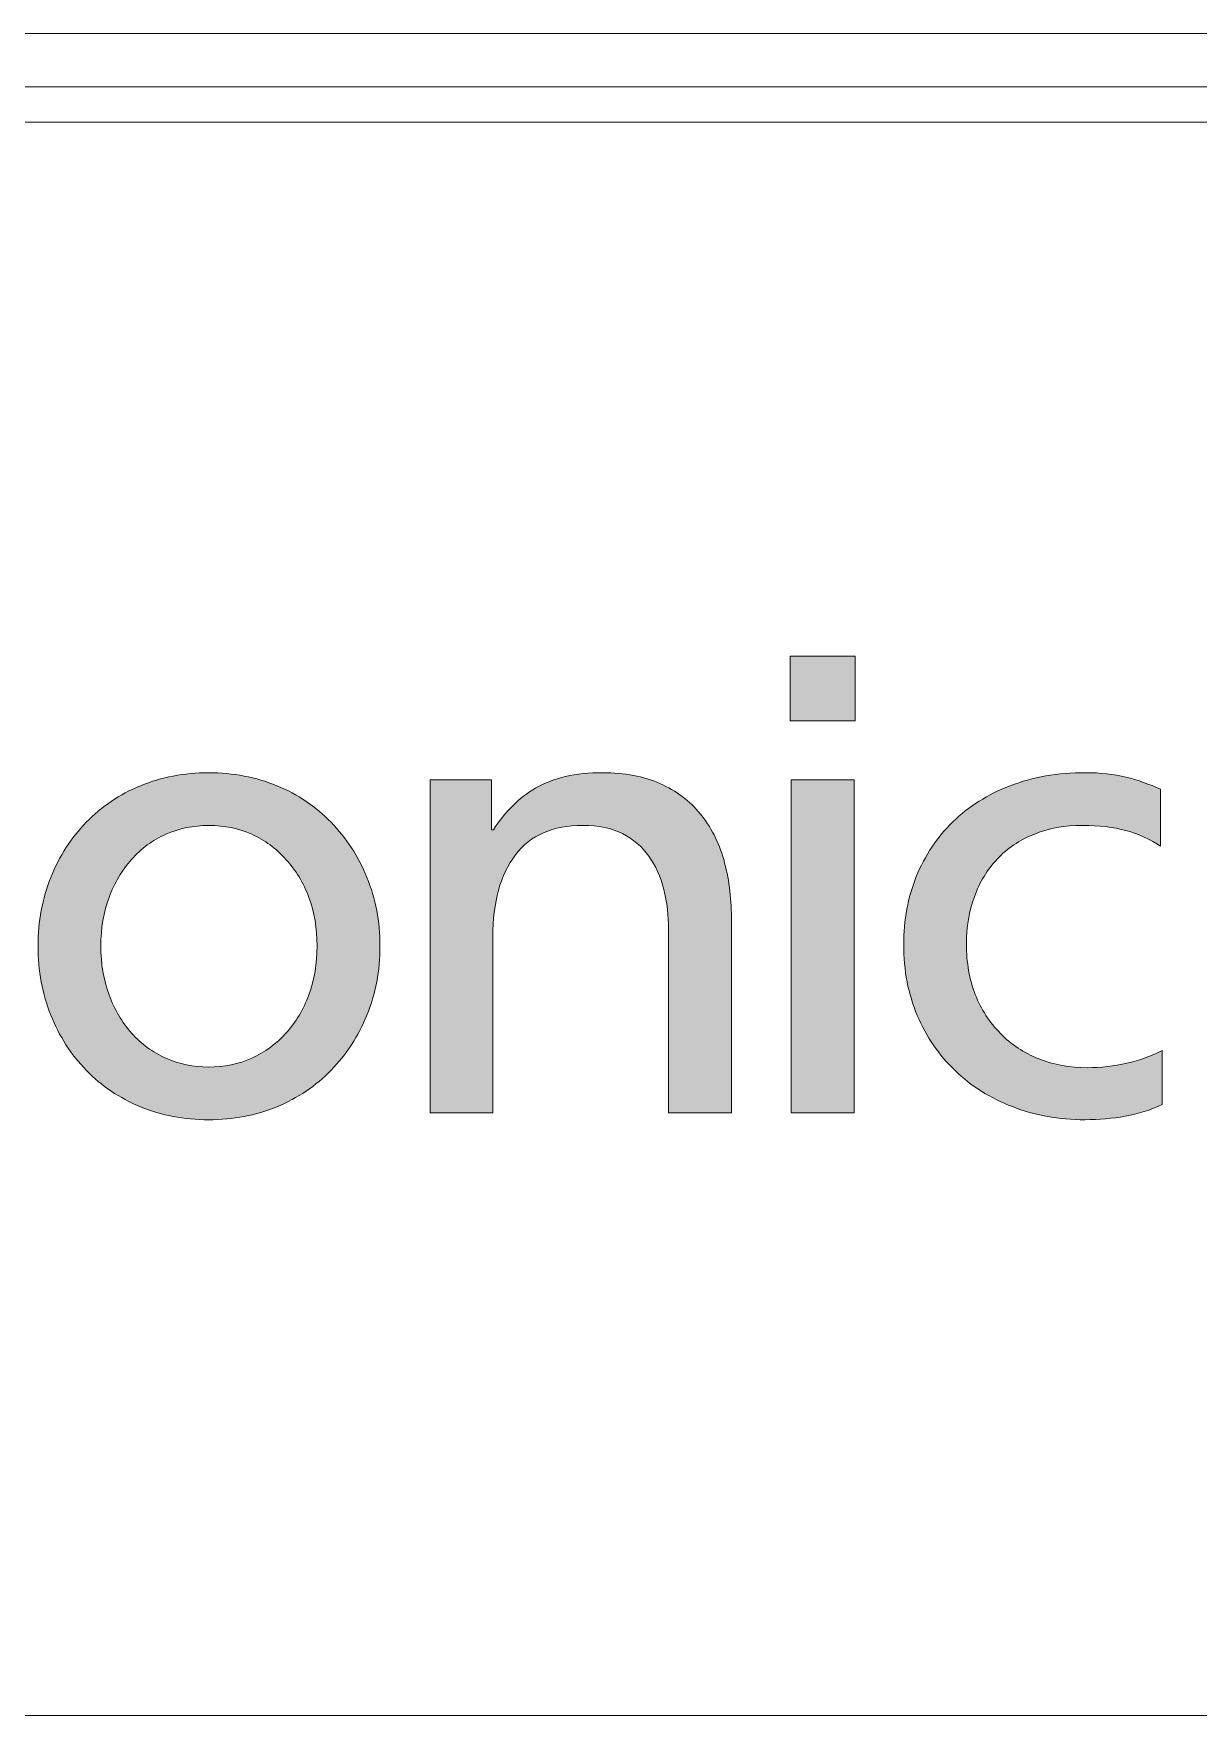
# Model space of a CAD drawing. Header units: millimetres. Extents: x 0 to 60, y -18 to 180.
# Drawn here: x 27.01 to 30.6, y 162.55 to 167.74 of the extents above; entities that cross this region are included whole.
import ezdxf

# ---------------------------------------------------------------- set-up
doc = ezdxf.new("R2010")
doc.units = ezdxf.units.MM
doc.layers.add('Capa 1', color=7, linetype='Continuous')
doc.layers.add('UK-MIANBAN_0', color=7, linetype='Continuous')

msp = doc.modelspace()

# ---------------------------------------------------------------- hatches: boundary and pattern name
at = {"lineweight": 5}
h = msp.add_hatch(color=7, dxfattribs=at)
h.dxf.hatch_style = 1
edge = h.paths.add_edge_path()
edge.add_spline(control_points=[(28.234, 165.114), (28.234, 164.9333), (28.234, 164.7166), (28.234, 164.5721)], knot_values=[20.249985, 20.249985, 20.249985, 20.249985, 20.624977, 20.624977, 20.624977, 20.624977], degree=3, periodic=0)
edge.add_spline(control_points=[(28.234, 164.5721), (28.234, 164.5359), (28.234, 164.5043), (28.234, 164.4789)], knot_values=[20.156237, 20.156237, 20.156237, 20.156237, 20.249985, 20.249985, 20.249985, 20.249985], degree=3, periodic=0)
edge.add_spline(control_points=[(28.234, 164.4789), (28.234, 164.4535), (28.234, 164.4343), (28.234, 164.423)], knot_values=[20.062489, 20.062489, 20.062489, 20.062489, 20.156237, 20.156237, 20.156237, 20.156237], degree=3, periodic=0)
edge.add_spline(control_points=[(28.234, 164.4115), (28.234, 164.4115), (28.234, 164.4115), (28.234, 164.4115), (28.234, 164.4115), (28.234, 164.4115), (28.234, 164.4115)], knot_values=[19.998037, 19.998037, 19.998037, 19.998037, 20.000468, 20.000468, 20.000468, 20.002431, 20.002431, 20.002431, 20.002431], degree=3, periodic=0)
edge.add_spline(control_points=[(28.2374, 164.4115), (28.2387, 164.4115), (28.2403, 164.4115), (28.2423, 164.4115)], knot_values=[19.874992, 19.874992, 19.874992, 19.874992, 19.921867, 19.921867, 19.921867, 19.921867], degree=3, periodic=0)
edge.add_spline(control_points=[(28.2423, 164.4115), (28.2503, 164.4115), (28.2633, 164.4115), (28.2789, 164.4115)], knot_values=[19.687496, 19.687496, 19.687496, 19.687496, 19.874992, 19.874992, 19.874992, 19.874992], degree=3, periodic=0)
edge.add_spline(control_points=[(28.2789, 164.4115), (28.2946, 164.4115), (28.3127, 164.4115), (28.3309, 164.4115)], knot_values=[19.5, 19.5, 19.5, 19.5, 19.687496, 19.687496, 19.687496, 19.687496], degree=3, periodic=0)
edge.add_spline(control_points=[(28.3309, 164.4115), (28.349, 164.4115), (28.3672, 164.4115), (28.3828, 164.4115)], knot_values=[19.312504, 19.312504, 19.312504, 19.312504, 19.5, 19.5, 19.5, 19.5], degree=3, periodic=0)
edge.add_spline(control_points=[(28.3828, 164.4115), (28.3984, 164.4115), (28.4115, 164.4115), (28.4194, 164.4115)], knot_values=[19.125007, 19.125007, 19.125007, 19.125007, 19.312504, 19.312504, 19.312504, 19.312504], degree=3, periodic=0)
edge.add_spline(control_points=[(28.4277, 164.4115), (28.4278, 164.4115), (28.4278, 164.4115), (28.4278, 164.4115), (28.4278, 164.4115), (28.4278, 164.4115), (28.4278, 164.4115)], knot_values=[18.999033, 18.999033, 18.999033, 18.999033, 19.003926, 19.003926, 19.003926, 19.004893, 19.004893, 19.004893, 19.004893], degree=3, periodic=0)
edge.add_spline(control_points=[(28.4278, 164.4176), (28.4278, 164.4235), (28.4278, 164.4337), (28.4278, 164.4471)], knot_values=[18.843763, 18.843763, 18.843763, 18.843763, 18.937511, 18.937511, 18.937511, 18.937511], degree=3, periodic=0)
edge.add_spline(control_points=[(28.4278, 164.4471), (28.4278, 164.4605), (28.4278, 164.4771), (28.4278, 164.4962)], knot_values=[18.750015, 18.750015, 18.750015, 18.750015, 18.843763, 18.843763, 18.843763, 18.843763], degree=3, periodic=0)
edge.add_spline(control_points=[(28.4278, 164.4962), (28.4278, 164.5724), (28.4278, 164.6867), (28.4278, 164.7819)], knot_values=[18.375023, 18.375023, 18.375023, 18.375023, 18.750015, 18.750015, 18.750015, 18.750015], degree=3, periodic=0)
edge.add_spline(control_points=[(28.4278, 164.7819), (28.4278, 164.8772), (28.4278, 164.9534), (28.4278, 164.9534), (28.4278, 165.0619), (28.451, 165.1465), (28.4974, 165.207)], knot_values=[17, 17, 17, 17, 17.375023, 17.375023, 17.375023, 18.375023, 18.375023, 18.375023, 18.375023], degree=3, periodic=0)
edge.add_spline(control_points=[(28.4974, 165.207), (28.5434, 165.2679), (28.613, 165.2983), (28.7056, 165.2983)], knot_values=[16, 16, 16, 16, 17, 17, 17, 17], degree=3, periodic=0)
edge.add_spline(control_points=[(28.7056, 165.2983), (28.7539, 165.2983), (28.7946, 165.2896), (28.8281, 165.2729)], knot_values=[15, 15, 15, 15, 16, 16, 16, 16], degree=3, periodic=0)
edge.add_spline(control_points=[(28.8281, 165.2729), (28.8612, 165.2557), (28.8887, 165.2325), (28.9092, 165.2031)], knot_values=[14, 14, 14, 14, 15, 15, 15, 15], degree=3, periodic=0)
edge.add_spline(control_points=[(28.9092, 165.2031), (28.9301, 165.1739), (28.9453, 165.1395), (28.9553, 165.1004)], knot_values=[13, 13, 13, 13, 14, 14, 14, 14], degree=3, periodic=0)
edge.add_spline(control_points=[(28.9553, 165.1004), (28.9651, 165.0616), (28.9701, 165.0193), (28.9701, 164.9751)], knot_values=[12, 12, 12, 12, 13, 13, 13, 13], degree=3, periodic=0)
edge.add_spline(control_points=[(28.9701, 164.9751), (28.9701, 164.9751), (28.9701, 164.4115), (28.9701, 164.4115), (28.9701, 164.4115), (28.9701, 164.4115), (28.9701, 164.4115)], knot_values=[10.99999, 10.99999, 10.99999, 10.99999, 11.99999, 11.99999, 11.99999, 12, 12, 12, 12], degree=3, periodic=0)
edge.add_spline(control_points=[(28.9701, 164.4115), (28.9701, 164.4115), (29.1638, 164.4115), (29.1638, 164.4115)], knot_values=[10.00001, 10.00001, 10.00001, 10.00001, 10.99999, 10.99999, 10.99999, 10.99999], degree=3, periodic=0)
edge.add_spline(control_points=[(29.1638, 164.4115), (29.1638, 164.4115), (29.1638, 165.0144), (29.1638, 165.0144)], knot_values=[9.00001, 9.00001, 9.00001, 9.00001, 9.99999, 9.99999, 9.99999, 9.99999], degree=3, periodic=0)
edge.add_spline(control_points=[(29.1638, 165.0144), (29.1638, 165.0783), (29.1558, 165.1376), (29.1402, 165.1924)], knot_values=[8, 8, 8, 8, 9, 9, 9, 9], degree=3, periodic=0)
edge.add_spline(control_points=[(29.1402, 165.1924), (29.1246, 165.247), (29.1002, 165.2945), (29.0679, 165.3341)], knot_values=[7, 7, 7, 7, 8, 8, 8, 8], degree=3, periodic=0)
edge.add_spline(control_points=[(29.0679, 165.3341), (29.0352, 165.374), (28.9937, 165.4048), (28.9434, 165.4274)], knot_values=[6, 6, 6, 6, 7, 7, 7, 7], degree=3, periodic=0)
edge.add_spline(control_points=[(28.9434, 165.4274), (28.8932, 165.4494), (28.8341, 165.4608), (28.7665, 165.4608)], knot_values=[5, 5, 5, 5, 6, 6, 6, 6], degree=3, periodic=0)
edge.add_spline(control_points=[(28.7665, 165.4608), (28.6831, 165.4608), (28.6142, 165.4447), (28.5606, 165.4136)], knot_values=[4, 4, 4, 4, 5, 5, 5, 5], degree=3, periodic=0)
edge.add_spline(control_points=[(28.5606, 165.4136), (28.5073, 165.3824), (28.4639, 165.3394), (28.4296, 165.2846)], knot_values=[3, 3, 3, 3, 4, 4, 4, 4], degree=3, periodic=0)
edge.add_spline(control_points=[(28.4239, 165.2846), (28.4239, 165.2846), (28.4239, 165.4392), (28.4239, 165.4392), (28.4239, 165.4392), (28.4239, 165.4392), (28.4239, 165.4392)], knot_values=[0.99999, 0.99999, 0.99999, 0.99999, 1.99998, 1.99998, 1.99998, 1.99999, 1.99999, 1.99999, 1.99999], degree=3, periodic=0)
edge.add_spline(control_points=[(28.4239, 165.4392), (28.4239, 165.4392), (28.234, 165.4392), (28.234, 165.4392)], knot_values=[0.00001, 0.00001, 0.00001, 0.00001, 0.99999, 0.99999, 0.99999, 0.99999], degree=3, periodic=0)
edge.add_spline(control_points=[(28.234, 165.4392), (28.234, 165.4392), (28.234, 165.2946), (28.234, 165.114)], knot_values=[20.624977, 20.624977, 20.624977, 20.624977, 21, 21, 21, 21], degree=3, periodic=0)
h.paths.add_polyline_path([(29.3488, 164.4115), (29.5425, 164.4115), (29.5425, 165.4387), (29.3488, 165.4387)])
h.paths.add_polyline_path([(29.3453, 165.6211), (29.5463, 165.6211), (29.5463, 165.8205), (29.3453, 165.8205)])
edge = h.paths.add_edge_path()
edge.add_spline(control_points=[(29.9136, 165.078), (29.93, 165.1231), (29.9532, 165.1616), (29.9841, 165.1944)], knot_values=[16, 16, 16, 16, 17, 17, 17, 17], degree=3, periodic=0)
edge.add_spline(control_points=[(29.9841, 165.1944), (30.0145, 165.2271), (30.0521, 165.2526), (30.0967, 165.2705)], knot_values=[15, 15, 15, 15, 16, 16, 16, 16], degree=3, periodic=0)
edge.add_spline(control_points=[(30.0967, 165.2705), (30.1413, 165.2888), (30.1918, 165.2983), (30.2493, 165.2983)], knot_values=[14, 14, 14, 14, 15, 15, 15, 15], degree=3, periodic=0)
edge.add_spline(control_points=[(30.2493, 165.2983), (30.346, 165.2983), (30.4255, 165.2767), (30.4884, 165.2336)], knot_values=[13, 13, 13, 13, 14, 14, 14, 14], degree=3, periodic=0)
edge.add_spline(control_points=[(30.4884, 165.2336), (30.4884, 165.2336), (30.4884, 165.4095), (30.4884, 165.4095)], knot_values=[12.00001, 12.00001, 12.00001, 12.00001, 13, 13, 13, 13], degree=3, periodic=0)
edge.add_spline(control_points=[(30.4884, 165.4095), (30.454, 165.4254), (30.4187, 165.4376), (30.3814, 165.4471)], knot_values=[11, 11, 11, 11, 12, 12, 12, 12], degree=3, periodic=0)
edge.add_spline(control_points=[(30.3814, 165.4471), (30.344, 165.4559), (30.3026, 165.4608), (30.257, 165.4608)], knot_values=[10, 10, 10, 10, 11, 11, 11, 11], degree=3, periodic=0)
edge.add_spline(control_points=[(30.257, 165.4608), (30.1713, 165.4608), (30.0932, 165.4471), (30.024, 165.4206)], knot_values=[9, 9, 9, 9, 10, 10, 10, 10], degree=3, periodic=0)
edge.add_spline(control_points=[(30.024, 165.4206), (29.9551, 165.3938), (29.8961, 165.3566), (29.847, 165.3089)], knot_values=[8, 8, 8, 8, 9, 9, 9, 9], degree=3, periodic=0)
edge.add_spline(control_points=[(29.847, 165.3089), (29.7983, 165.2614), (29.7606, 165.2051), (29.7344, 165.1403)], knot_values=[7, 7, 7, 7, 8, 8, 8, 8], degree=3, periodic=0)
edge.add_spline(control_points=[(29.7344, 165.1403), (29.7085, 165.0761), (29.6955, 165.0057), (29.6955, 164.9302)], knot_values=[6, 6, 6, 6, 7, 7, 7, 7], degree=3, periodic=0)
edge.add_spline(control_points=[(29.6955, 164.9302), (29.6955, 164.8502), (29.7096, 164.7777), (29.7374, 164.7118)], knot_values=[5, 5, 5, 5, 6, 6, 6, 6], degree=3, periodic=0)
edge.add_spline(control_points=[(29.7374, 164.7118), (29.7656, 164.6461), (29.804, 164.5893), (29.8539, 164.5416)], knot_values=[4, 4, 4, 4, 5, 5, 5, 5], degree=3, periodic=0)
edge.add_spline(control_points=[(29.8539, 164.5416), (29.9033, 164.4941), (29.9623, 164.4567), (30.0308, 164.4302)], knot_values=[3, 3, 3, 3, 4, 4, 4, 4], degree=3, periodic=0)
edge.add_spline(control_points=[(30.0308, 164.4302), (30.0997, 164.4032), (30.1743, 164.3899), (30.2551, 164.3899)], knot_values=[2, 2, 2, 2, 3, 3, 3, 3], degree=3, periodic=0)
edge.add_spline(control_points=[(30.2551, 164.3899), (30.298, 164.3899), (30.3395, 164.3936), (30.3794, 164.4008)], knot_values=[1, 1, 1, 1, 2, 2, 2, 2], degree=3, periodic=0)
edge.add_spline(control_points=[(30.3794, 164.4008), (30.4195, 164.4077), (30.4575, 164.4199), (30.4936, 164.437)], knot_values=[0, 0, 0, 0, 1, 1, 1, 1], degree=3, periodic=0)
edge.add_spline(control_points=[(30.4936, 164.437), (30.4936, 164.437), (30.4936, 164.6033), (30.4936, 164.6033)], knot_values=[24.00001, 24.00001, 24.00001, 24.00001, 24.99999, 24.99999, 24.99999, 24.99999], degree=3, periodic=0)
edge.add_spline(control_points=[(30.4936, 164.6033), (30.4597, 164.5862), (30.4236, 164.5732), (30.3844, 164.5641)], knot_values=[23, 23, 23, 23, 24, 24, 24, 24], degree=3, periodic=0)
edge.add_spline(control_points=[(30.3844, 164.5641), (30.3452, 164.5551), (30.3048, 164.5504), (30.263, 164.5504)], knot_values=[22, 22, 22, 22, 23, 23, 23, 23], degree=3, periodic=0)
edge.add_spline(control_points=[(30.263, 164.5504), (30.2082, 164.5504), (30.1579, 164.5596), (30.1122, 164.5778)], knot_values=[21, 21, 21, 21, 22, 22, 22, 22], degree=3, periodic=0)
edge.add_spline(control_points=[(30.1122, 164.5778), (30.0667, 164.5961), (30.0271, 164.6219), (29.9939, 164.6563)], knot_values=[20, 20, 20, 20, 21, 21, 21, 21], degree=3, periodic=0)
edge.add_spline(control_points=[(29.9939, 164.6563), (29.9604, 164.6901), (29.9345, 164.7301), (29.9166, 164.7764)], knot_values=[19, 19, 19, 19, 20, 20, 20, 20], degree=3, periodic=0)
edge.add_spline(control_points=[(29.9166, 164.7764), (29.898, 164.8225), (29.8892, 164.8747), (29.8892, 164.9322)], knot_values=[18, 18, 18, 18, 19, 19, 19, 19], degree=3, periodic=0)
edge.add_spline(control_points=[(29.8892, 164.9322), (29.8892, 164.9844), (29.8973, 165.0331), (29.9136, 165.078)], knot_values=[17, 17, 17, 17, 18, 18, 18, 18], degree=3, periodic=0)
h = msp.add_hatch(color=7, dxfattribs=at)
h.dxf.hatch_style = 1
edge = h.paths.add_edge_path()
edge.add_spline(control_points=[(27.1732, 165.3078), (27.126, 165.2596), (27.0896, 165.2028), (27.0636, 165.1376)], knot_values=[5, 5, 5, 5, 6, 6, 6, 6], degree=3, periodic=0)
edge.add_spline(control_points=[(27.0636, 165.1376), (27.0374, 165.0722), (27.0244, 165.0018), (27.0244, 164.926)], knot_values=[4, 4, 4, 4, 5, 5, 5, 5], degree=3, periodic=0)
edge.add_spline(control_points=[(27.0244, 164.926), (27.0244, 164.8492), (27.0374, 164.778), (27.0636, 164.7129)], knot_values=[3, 3, 3, 3, 4, 4, 4, 4], degree=3, periodic=0)
edge.add_spline(control_points=[(27.0636, 164.7129), (27.0896, 164.6479), (27.126, 164.5908), (27.1732, 164.5424)], knot_values=[2, 2, 2, 2, 3, 3, 3, 3], degree=3, periodic=0)
edge.add_spline(control_points=[(27.1732, 164.5424), (27.2201, 164.4941), (27.2757, 164.4567), (27.3403, 164.4298)], knot_values=[1, 1, 1, 1, 2, 2, 2, 2], degree=3, periodic=0)
edge.add_spline(control_points=[(27.3403, 164.4298), (27.405, 164.4032), (27.4751, 164.3899), (27.5509, 164.3899)], knot_values=[0, 0, 0, 0, 1, 1, 1, 1], degree=3, periodic=0)
edge.add_spline(control_points=[(27.5509, 164.3899), (27.6265, 164.3899), (27.6969, 164.4032), (27.7613, 164.4298)], knot_values=[15, 15, 15, 15, 16, 16, 16, 16], degree=3, periodic=0)
edge.add_spline(control_points=[(27.7613, 164.4298), (27.8259, 164.4567), (27.8815, 164.4941), (27.9284, 164.5424)], knot_values=[14, 14, 14, 14, 15, 15, 15, 15], degree=3, periodic=0)
edge.add_spline(control_points=[(27.9284, 164.5424), (27.9756, 164.5908), (28.0125, 164.6479), (28.0391, 164.7129)], knot_values=[13, 13, 13, 13, 14, 14, 14, 14], degree=3, periodic=0)
edge.add_spline(control_points=[(28.0391, 164.7129), (28.0661, 164.778), (28.0795, 164.8492), (28.0795, 164.926)], knot_values=[12, 12, 12, 12, 13, 13, 13, 13], degree=3, periodic=0)
edge.add_spline(control_points=[(28.0795, 164.926), (28.0795, 165.0018), (28.0661, 165.0722), (28.0391, 165.1376)], knot_values=[11, 11, 11, 11, 12, 12, 12, 12], degree=3, periodic=0)
edge.add_spline(control_points=[(28.0391, 165.1376), (28.0125, 165.2028), (27.9756, 165.2596), (27.9284, 165.3078)], knot_values=[10, 10, 10, 10, 11, 11, 11, 11], degree=3, periodic=0)
edge.add_spline(control_points=[(27.9284, 165.3078), (27.8815, 165.3561), (27.8259, 165.3938), (27.7613, 165.4206)], knot_values=[9, 9, 9, 9, 10, 10, 10, 10], degree=3, periodic=0)
edge.add_spline(control_points=[(27.7613, 165.4206), (27.6969, 165.4471), (27.6265, 165.4605), (27.5509, 165.4605)], knot_values=[8, 8, 8, 8, 9, 9, 9, 9], degree=3, periodic=0)
edge.add_spline(control_points=[(27.5509, 165.4605), (27.4751, 165.4605), (27.405, 165.4471), (27.3403, 165.4206)], knot_values=[7, 7, 7, 7, 8, 8, 8, 8], degree=3, periodic=0)
edge.add_spline(control_points=[(27.3403, 165.4206), (27.2757, 165.3938), (27.2201, 165.3561), (27.1732, 165.3078)], knot_values=[6, 6, 6, 6, 7, 7, 7, 7], degree=3, periodic=0)
edge = h.paths.add_edge_path(flags=16)
edge.add_spline(control_points=[(27.3129, 165.1932), (27.3426, 165.2268), (27.3776, 165.2523), (27.4187, 165.2709)], knot_values=[9, 9, 9, 9, 10, 10, 10, 10], degree=3, periodic=0)
edge.add_spline(control_points=[(27.4187, 165.2709), (27.4599, 165.2893), (27.5036, 165.2979), (27.5509, 165.2979)], knot_values=[8, 8, 8, 8, 9, 9, 9, 9], degree=3, periodic=0)
edge.add_spline(control_points=[(27.5509, 165.2979), (27.5991, 165.2979), (27.6437, 165.2893), (27.684, 165.2709)], knot_values=[7, 7, 7, 7, 8, 8, 8, 8], degree=3, periodic=0)
edge.add_spline(control_points=[(27.684, 165.2709), (27.7243, 165.2523), (27.7593, 165.2268), (27.7894, 165.1932)], knot_values=[6, 6, 6, 6, 7, 7, 7, 7], degree=3, periodic=0)
edge.add_spline(control_points=[(27.7894, 165.1932), (27.8196, 165.1602), (27.8431, 165.121), (27.8603, 165.0761)], knot_values=[5, 5, 5, 5, 6, 6, 6, 6], degree=3, periodic=0)
edge.add_spline(control_points=[(27.8603, 165.0761), (27.877, 165.0308), (27.8853, 164.9808), (27.8853, 164.926)], knot_values=[4, 4, 4, 4, 5, 5, 5, 5], degree=3, periodic=0)
edge.add_spline(control_points=[(27.8853, 164.926), (27.8853, 164.8713), (27.877, 164.8215), (27.8603, 164.7757)], knot_values=[3, 3, 3, 3, 4, 4, 4, 4], degree=3, periodic=0)
edge.add_spline(control_points=[(27.8603, 164.7757), (27.8431, 164.7296), (27.8196, 164.6901), (27.7894, 164.657)], knot_values=[2, 2, 2, 2, 3, 3, 3, 3], degree=3, periodic=0)
edge.add_spline(control_points=[(27.7894, 164.657), (27.7593, 164.6238), (27.7243, 164.5979), (27.684, 164.5797)], knot_values=[1, 1, 1, 1, 2, 2, 2, 2], degree=3, periodic=0)
edge.add_spline(control_points=[(27.684, 164.5797), (27.6437, 164.5614), (27.5991, 164.5523), (27.5509, 164.5523)], knot_values=[0, 0, 0, 0, 1, 1, 1, 1], degree=3, periodic=0)
edge.add_spline(control_points=[(27.5509, 164.5523), (27.5036, 164.5523), (27.4599, 164.5614), (27.4187, 164.5797)], knot_values=[15, 15, 15, 15, 16, 16, 16, 16], degree=3, periodic=0)
edge.add_spline(control_points=[(27.4187, 164.5797), (27.3776, 164.5979), (27.3426, 164.6238), (27.3129, 164.657)], knot_values=[14, 14, 14, 14, 15, 15, 15, 15], degree=3, periodic=0)
edge.add_spline(control_points=[(27.3129, 164.657), (27.2836, 164.6901), (27.2603, 164.7296), (27.2433, 164.7757)], knot_values=[13, 13, 13, 13, 14, 14, 14, 14], degree=3, periodic=0)
edge.add_spline(control_points=[(27.2433, 164.7757), (27.2265, 164.8215), (27.2181, 164.8713), (27.2181, 164.926)], knot_values=[12, 12, 12, 12, 13, 13, 13, 13], degree=3, periodic=0)
edge.add_spline(control_points=[(27.2181, 164.926), (27.2181, 164.9808), (27.2265, 165.0308), (27.2433, 165.0761)], knot_values=[11, 11, 11, 11, 12, 12, 12, 12], degree=3, periodic=0)
edge.add_spline(control_points=[(27.2433, 165.0761), (27.2603, 165.121), (27.2836, 165.1602), (27.3129, 165.1932)], knot_values=[10, 10, 10, 10, 11, 11, 11, 11], degree=3, periodic=0)

# ---------------------------------------------------------------- linework, layer by layer
msp.add_line((47.2585, 167.468), (13.9611, 167.468), dxfattribs=at)
msp.add_line((47.2585, 167.468), (13.9611, 167.468), dxfattribs=at)
at = {"color": 255, "lineweight": 5}
msp.add_line((47.2585, 167.468), (13.9611, 167.468), dxfattribs=at)
at = {"layer": 'Capa 1', "color": 7, "lineweight": 5}
for points in [[(29.5463, 165.6211), (29.3453, 165.6211), (29.3453, 165.8205), (29.5463, 165.8205), (29.5463, 165.6211)], [(29.3488, 164.4115), (29.5425, 164.4115), (29.5425, 165.4387), (29.3488, 165.4387), (29.3488, 164.4115)]]:
    msp.add_lwpolyline(points, dxfattribs=at)
for points, knots in [([(27.5509, 164.3899), (27.4751, 164.3899), (27.405, 164.4032), (27.3403, 164.4298), (27.2757, 164.4567), (27.2201, 164.4941), (27.1732, 164.5424), (27.126, 164.5908), (27.0896, 164.6479), (27.0636, 164.7129), (27.0374, 164.778), (27.0244, 164.8492), (27.0244, 164.926), (27.0244, 165.0018), (27.0374, 165.0722), (27.0636, 165.1376), (27.0896, 165.2028), (27.126, 165.2596), (27.1732, 165.3078), (27.2201, 165.3561), (27.2757, 165.3938), (27.3403, 165.4206), (27.405, 165.4471), (27.4751, 165.4605), (27.5509, 165.4605), (27.6265, 165.4605), (27.6969, 165.4471), (27.7613, 165.4206), (27.8259, 165.3938), (27.8815, 165.3561), (27.9284, 165.3078), (27.9756, 165.2596), (28.0125, 165.2028), (28.0391, 165.1376), (28.0661, 165.0722), (28.0795, 165.0018), (28.0795, 164.926), (28.0795, 164.8492), (28.0661, 164.778), (28.0391, 164.7129), (28.0125, 164.6479), (27.9756, 164.5908), (27.9284, 164.5424), (27.8815, 164.4941), (27.8259, 164.4567), (27.7613, 164.4298), (27.6969, 164.4032), (27.6265, 164.3899), (27.5509, 164.3899)], [0, 0, 0, 0, 1, 1, 1, 2, 2, 2, 3, 3, 3, 4, 4, 4, 5, 5, 5, 6, 6, 6, 7, 7, 7, 8, 8, 8, 9, 9, 9, 10, 10, 10, 11, 11, 11, 12, 12, 12, 13, 13, 13, 14, 14, 14, 15, 15, 15, 16, 16, 16, 16]), ([(28.234, 165.4392), (28.234, 165.4392), (28.4239, 165.4392), (28.4239, 165.4392), (28.4239, 165.4392), (28.4239, 165.2846), (28.4239, 165.2846), (28.4239, 165.2846), (28.4296, 165.2846), (28.4296, 165.2846), (28.4639, 165.3394), (28.5073, 165.3824), (28.5606, 165.4136), (28.6142, 165.4447), (28.6831, 165.4608), (28.7665, 165.4608), (28.8341, 165.4608), (28.8932, 165.4494), (28.9434, 165.4274), (28.9937, 165.4048), (29.0352, 165.374), (29.0679, 165.3341), (29.1002, 165.2945), (29.1246, 165.247), (29.1402, 165.1924), (29.1558, 165.1376), (29.1638, 165.0783), (29.1638, 165.0144), (29.1638, 165.0144), (29.1638, 164.4115), (29.1638, 164.4115), (29.1638, 164.4115), (28.9701, 164.4115), (28.9701, 164.4115), (28.9701, 164.4115), (28.9701, 164.9751), (28.9701, 164.9751), (28.9701, 165.0193), (28.9651, 165.0616), (28.9553, 165.1004), (28.9453, 165.1395), (28.9301, 165.1739), (28.9092, 165.2031), (28.8887, 165.2325), (28.8612, 165.2557), (28.8281, 165.2729), (28.7946, 165.2896), (28.7539, 165.2983), (28.7056, 165.2983), (28.613, 165.2983), (28.5434, 165.2679), (28.4974, 165.207), (28.451, 165.1465), (28.4278, 165.0619), (28.4278, 164.9534), (28.4278, 164.9534), (28.4278, 164.4115), (28.4278, 164.4115), (28.4278, 164.4115), (28.234, 164.4115), (28.234, 164.4115), (28.234, 164.4115), (28.234, 165.4392), (28.234, 165.4392)], [0, 0, 0, 0, 1, 1, 1, 2, 2, 2, 3, 3, 3, 4, 4, 4, 5, 5, 5, 6, 6, 6, 7, 7, 7, 8, 8, 8, 9, 9, 9, 10, 10, 10, 11, 11, 11, 12, 12, 12, 13, 13, 13, 14, 14, 14, 15, 15, 15, 16, 16, 16, 17, 17, 17, 18, 18, 18, 19, 19, 19, 20, 20, 20, 21, 21, 21, 21]), ([(30.4936, 164.437), (30.4575, 164.4199), (30.4195, 164.4077), (30.3794, 164.4008), (30.3395, 164.3936), (30.298, 164.3899), (30.2551, 164.3899), (30.1743, 164.3899), (30.0997, 164.4032), (30.0308, 164.4302), (29.9623, 164.4567), (29.9033, 164.4941), (29.8539, 164.5416), (29.804, 164.5893), (29.7656, 164.6461), (29.7374, 164.7118), (29.7096, 164.7777), (29.6955, 164.8502), (29.6955, 164.9302), (29.6955, 165.0057), (29.7085, 165.0761), (29.7344, 165.1403), (29.7606, 165.2051), (29.7983, 165.2614), (29.847, 165.3089), (29.8961, 165.3566), (29.9551, 165.3938), (30.024, 165.4206), (30.0932, 165.4471), (30.1713, 165.4608), (30.257, 165.4608), (30.3026, 165.4608), (30.344, 165.4559), (30.3814, 165.4471), (30.4187, 165.4376), (30.454, 165.4254), (30.4884, 165.4095), (30.4884, 165.4095), (30.4884, 165.2336), (30.4884, 165.2336), (30.4255, 165.2767), (30.346, 165.2983), (30.2493, 165.2983), (30.1918, 165.2983), (30.1413, 165.2888), (30.0967, 165.2705), (30.0521, 165.2526), (30.0145, 165.2271), (29.9841, 165.1944), (29.9532, 165.1616), (29.93, 165.1231), (29.9136, 165.078), (29.8973, 165.0331), (29.8892, 164.9844), (29.8892, 164.9322), (29.8892, 164.8747), (29.898, 164.8225), (29.9166, 164.7764), (29.9345, 164.7301), (29.9604, 164.6901), (29.9939, 164.6563), (30.0271, 164.6219), (30.0667, 164.5961), (30.1122, 164.5778), (30.1579, 164.5596), (30.2082, 164.5504), (30.263, 164.5504), (30.3048, 164.5504), (30.3452, 164.5551), (30.3844, 164.5641), (30.4236, 164.5732), (30.4597, 164.5862), (30.4936, 164.6033), (30.4936, 164.6033), (30.4936, 164.437), (30.4936, 164.437)], [0, 0, 0, 0, 1, 1, 1, 2, 2, 2, 3, 3, 3, 4, 4, 4, 5, 5, 5, 6, 6, 6, 7, 7, 7, 8, 8, 8, 9, 9, 9, 10, 10, 10, 11, 11, 11, 12, 12, 12, 13, 13, 13, 14, 14, 14, 15, 15, 15, 16, 16, 16, 17, 17, 17, 18, 18, 18, 19, 19, 19, 20, 20, 20, 21, 21, 21, 22, 22, 22, 23, 23, 23, 24, 24, 24, 25, 25, 25, 25]), ([(27.5509, 164.5523), (27.5991, 164.5523), (27.6437, 164.5614), (27.684, 164.5797), (27.7243, 164.5979), (27.7593, 164.6238), (27.7894, 164.657), (27.8196, 164.6901), (27.8431, 164.7296), (27.8603, 164.7757), (27.877, 164.8215), (27.8853, 164.8713), (27.8853, 164.926), (27.8853, 164.9808), (27.877, 165.0308), (27.8603, 165.0761), (27.8431, 165.121), (27.8196, 165.1602), (27.7894, 165.1932), (27.7593, 165.2268), (27.7243, 165.2523), (27.684, 165.2709), (27.6437, 165.2893), (27.5991, 165.2979), (27.5509, 165.2979), (27.5036, 165.2979), (27.4599, 165.2893), (27.4187, 165.2709), (27.3776, 165.2523), (27.3426, 165.2268), (27.3129, 165.1932), (27.2836, 165.1602), (27.2603, 165.121), (27.2433, 165.0761), (27.2265, 165.0308), (27.2181, 164.9808), (27.2181, 164.926), (27.2181, 164.8713), (27.2265, 164.8215), (27.2433, 164.7757), (27.2603, 164.7296), (27.2836, 164.6901), (27.3129, 164.657), (27.3426, 164.6238), (27.3776, 164.5979), (27.4187, 164.5797), (27.4599, 164.5614), (27.5036, 164.5523), (27.5509, 164.5523)], [0, 0, 0, 0, 1, 1, 1, 2, 2, 2, 3, 3, 3, 4, 4, 4, 5, 5, 5, 6, 6, 6, 7, 7, 7, 8, 8, 8, 9, 9, 9, 10, 10, 10, 11, 11, 11, 12, 12, 12, 13, 13, 13, 14, 14, 14, 15, 15, 15, 16, 16, 16, 16])]:
    msp.add_open_spline(points, degree=3, knots=knots, dxfattribs=at)
at = {"layer": 'UK-MIANBAN_0', "color": 7, "linetype": 'Continuous', "lineweight": 5}
for p, q in [((47.5866, 167.7414), (13.9611, 167.7414)), ((47.5866, 167.5774), (13.9611, 167.5774)), ((32.6866, 162.5518), (15.956, 162.5518))]:
    msp.add_line(p, q, dxfattribs=at)

doc.saveas('drawing.dxf')
